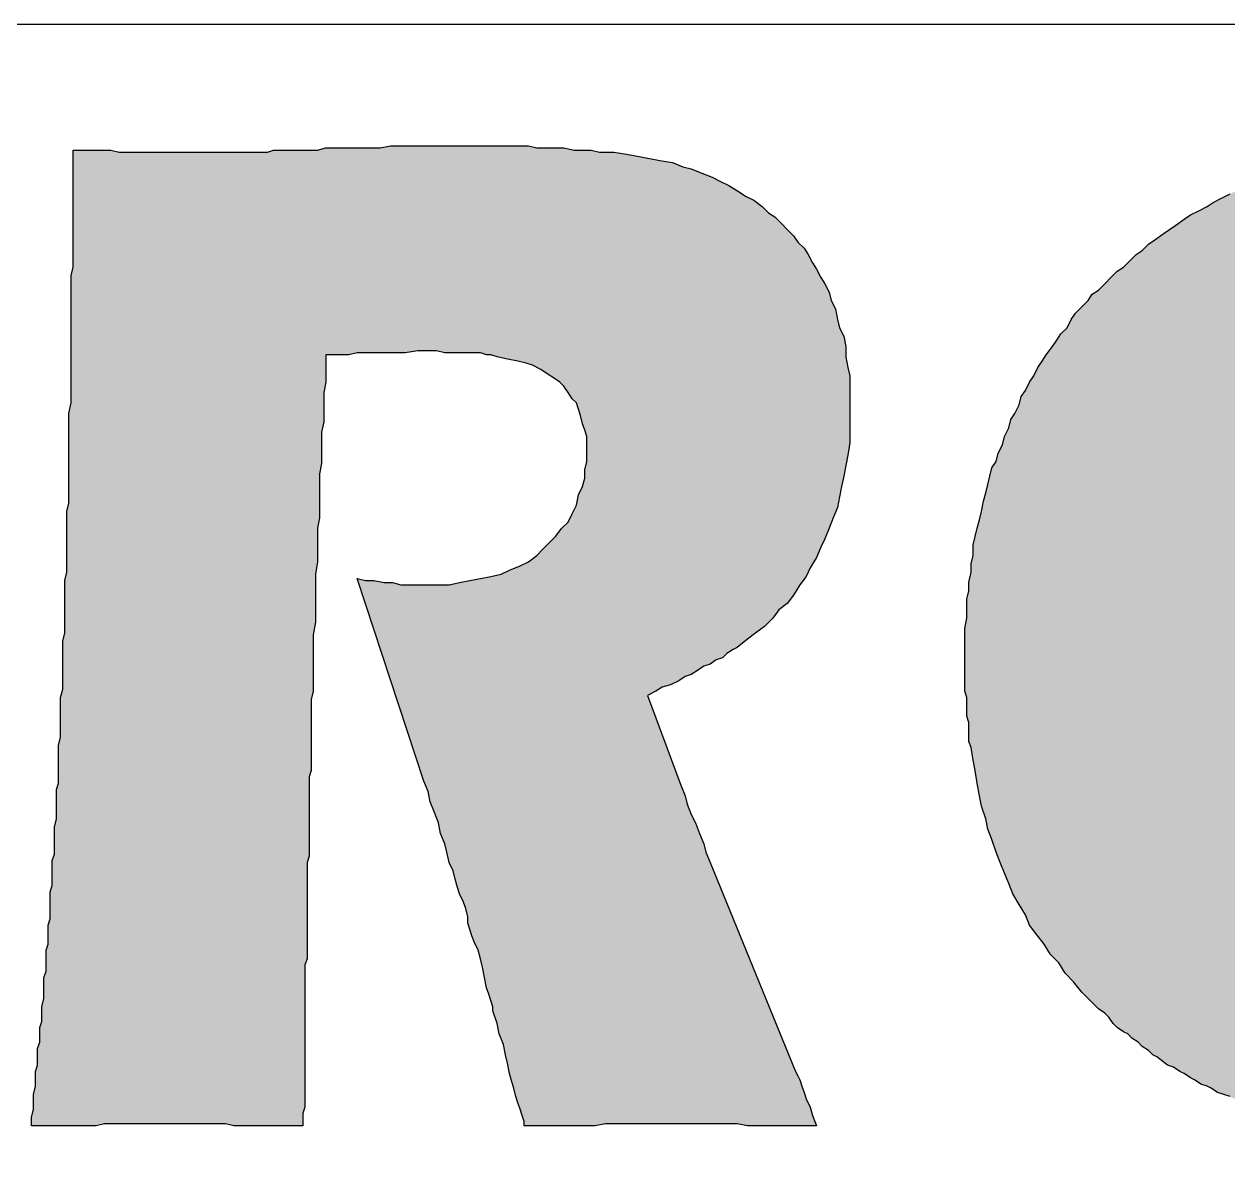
# Model space of a CAD drawing. Extents: x 0 to 1.88, y -0.88 to 0.
# Drawn here: x 0.8663 to 1.1667, y -0.2842 to 0 of the extents above; entities that cross this region are included whole.
import ezdxf

# ---------------------------------------------------------------- set-up
doc = ezdxf.new("R2010")
doc.units = 0
doc.header["$LTSCALE"] = 10
doc.header["$MEASUREMENT"] = 0
doc.layers.add('BDR-18', color=1, linetype='Continuous')

msp = doc.modelspace()

# ---------------------------------------------------------------- hatches: boundary and pattern name
at = {"layer": 'BDR-18', "linetype": 'ByBlock'}
h = msp.add_hatch(color=256, dxfattribs=at)
h.dxf.hatch_style = 1
h.paths.add_polyline_path([(1.23387, -0.0804), (1.23179, -0.0804), (1.22918, -0.0804), (1.2271, -0.08092), (1.22501, -0.08092), (1.22293, -0.08145), (1.22085, -0.08197), (1.21876, -0.08249), (1.21668, -0.08301), (1.21459, -0.08353), (1.21251, -0.08457), (1.21042, -0.08509), (1.20834, -0.08613), (1.20626, -0.08718), (1.20469, -0.08822), (1.20261, -0.08926), (1.20052, -0.0903), (1.19896, -0.09187), (1.1974, -0.09291), (1.19531, -0.09447), (1.19375, -0.09603), (1.19219, -0.0976), (1.19063, -0.09916), (1.18906, -0.10072), (1.1875, -0.10229), (1.18646, -0.10437), (1.18489, -0.10593), (1.18385, -0.10802), (1.18229, -0.1101), (1.18125, -0.11219), (1.1802, -0.11427), (1.17916, -0.11636), (1.17812, -0.11844), (1.17708, -0.12052), (1.17604, -0.12313), (1.17551, -0.12521), (1.17447, -0.12782), (1.17395, -0.1299), (1.17291, -0.13251), (1.17239, -0.13459), (1.17187, -0.1372), (1.17135, -0.13928), (1.17135, -0.14189), (1.17083, -0.14449), (1.1703, -0.14658), (1.1703, -0.14918), (1.1703, -0.15179), (1.16978, -0.15439), (1.16978, -0.157), (1.16978, -0.15908), (1.1703, -0.16169), (1.1703, -0.16377), (1.1703, -0.16638), (1.17083, -0.16846), (1.17083, -0.17054), (1.17135, -0.17263), (1.17187, -0.17523), (1.17239, -0.17732), (1.17291, -0.1794), (1.17343, -0.18149), (1.17395, -0.18357), (1.17499, -0.18565), (1.17551, -0.18774), (1.17656, -0.1893), (1.17708, -0.19139), (1.17812, -0.19347), (1.17916, -0.19555), (1.1802, -0.19712), (1.18125, -0.19868), (1.18229, -0.20076), (1.18385, -0.20233), (1.18489, -0.20389), (1.18646, -0.20545), (1.18802, -0.20702), (1.18906, -0.20858), (1.19063, -0.20962), (1.19219, -0.21119), (1.19427, -0.21223), (1.19584, -0.21379), (1.1974, -0.21483), (1.19948, -0.21587), (1.20105, -0.21692), (1.20313, -0.21796), (1.20469, -0.219), (1.20678, -0.22004), (1.20886, -0.22056), (1.21042, -0.22161), (1.21251, -0.22213), (1.21459, -0.22265), (1.21668, -0.22317), (1.21876, -0.22369), (1.22032, -0.22421), (1.22241, -0.22421), (1.22449, -0.22473), (1.22658, -0.22473), (1.22866, -0.22473), (1.23075, -0.22473), (1.23283, -0.22473), (1.23491, -0.22473), (1.237, -0.22421), (1.2396, -0.22421), (1.24169, -0.22369), (1.24377, -0.22317), (1.24586, -0.22317), (1.24742, -0.22213), (1.2495, -0.22161), (1.25159, -0.22108), (1.25367, -0.22004), (1.25576, -0.219), (1.25732, -0.21848), (1.2594, -0.21744), (1.26149, -0.21587), (1.26305, -0.21483), (1.26513, -0.21379), (1.2667, -0.21223), (1.26826, -0.21066), (1.26982, -0.20962), (1.27191, -0.20806), (1.27295, -0.2065), (1.27451, -0.20493), (1.27608, -0.20285), (1.27764, -0.20129), (1.27868, -0.1992), (1.28024, -0.19764), (1.28129, -0.19555), (1.28233, -0.19347), (1.28337, -0.19139), (1.28441, -0.1893), (1.28545, -0.18722), (1.2865, -0.18513), (1.28754, -0.18253), (1.28806, -0.18044), (1.2891, -0.17784), (1.28962, -0.17575), (1.29014, -0.17367), (1.29067, -0.17106), (1.29119, -0.16898), (1.29171, -0.16638), (1.29223, -0.16429), (1.29275, -0.16169), (1.29275, -0.15908), (1.29327, -0.157), (1.29327, -0.15439), (1.29327, -0.15231), (1.29327, -0.1497), (1.29327, -0.1471), (1.29327, -0.14501), (1.29327, -0.14241), (1.29275, -0.14032), (1.29275, -0.13772), (1.29223, -0.13563), (1.29171, -0.13355), (1.29171, -0.13147), (1.29119, -0.12886), (1.29067, -0.12678), (1.29014, -0.12469), (1.2891, -0.12261), (1.28858, -0.12052), (1.28806, -0.11844), (1.28702, -0.11636), (1.28598, -0.11427), (1.28545, -0.11219), (1.28441, -0.11062), (1.28337, -0.10854), (1.28233, -0.10698), (1.28077, -0.10489), (1.27972, -0.10333), (1.27868, -0.10177), (1.27712, -0.1002), (1.27608, -0.09864), (1.27451, -0.09708), (1.27295, -0.09551), (1.27139, -0.09447), (1.26982, -0.09291), (1.26826, -0.09187), (1.2667, -0.0903), (1.26513, -0.08926), (1.26357, -0.08822), (1.26149, -0.08718), (1.25992, -0.08613), (1.25784, -0.08561), (1.25628, -0.08457), (1.25419, -0.08405), (1.25211, -0.08301), (1.25055, -0.08249), (1.24846, -0.08197), (1.24638, -0.08145), (1.24429, -0.08145), (1.24221, -0.08092), (1.24012, -0.08092), (1.23804, -0.0804), (1.23596, -0.0804)], flags=16)
h.paths.add_polyline_path([(1.237, -0.02674), (1.23856, -0.02674), (1.24012, -0.02674), (1.24169, -0.02674), (1.24325, -0.02674), (1.24481, -0.02674), (1.24638, -0.02726), (1.24794, -0.02726), (1.2495, -0.02726), (1.25107, -0.02726), (1.25263, -0.02778), (1.25419, -0.02778), (1.25576, -0.02778), (1.25888, -0.0283), (1.26201, -0.02882), (1.26461, -0.02934), (1.26774, -0.02986), (1.27087, -0.03038), (1.27399, -0.0309), (1.27712, -0.03195), (1.27972, -0.03247), (1.28285, -0.03351), (1.28598, -0.03455), (1.28858, -0.03559), (1.29171, -0.03664), (1.29431, -0.03768), (1.29744, -0.03872), (1.30004, -0.04028), (1.30265, -0.04132), (1.30525, -0.04289), (1.30786, -0.04445), (1.31047, -0.04601), (1.31307, -0.04758), (1.31568, -0.04914), (1.31776, -0.05122), (1.32036, -0.05279), (1.32245, -0.05487), (1.32505, -0.05696), (1.32714, -0.05904), (1.32922, -0.06112), (1.33131, -0.06321), (1.33339, -0.06529), (1.33548, -0.0679), (1.33704, -0.06998), (1.33912, -0.07207), (1.34069, -0.07467), (1.34277, -0.07728), (1.34433, -0.07936), (1.3459, -0.08197), (1.34694, -0.08457), (1.3485, -0.08718), (1.35006, -0.08978), (1.35111, -0.09239), (1.35215, -0.09499), (1.35371, -0.0976), (1.35475, -0.10072), (1.3558, -0.10333), (1.35632, -0.10593), (1.35736, -0.10906), (1.3584, -0.11219), (1.3584, -0.11375), (1.35892, -0.11531), (1.35944, -0.11688), (1.35944, -0.11792), (1.35996, -0.11948), (1.35996, -0.12104), (1.36049, -0.12313), (1.36049, -0.12469), (1.36101, -0.12626), (1.36101, -0.12782), (1.36101, -0.12938), (1.36153, -0.13094), (1.36153, -0.13251), (1.36153, -0.13407), (1.36205, -0.13615), (1.36205, -0.13772), (1.36205, -0.13928), (1.36205, -0.14137), (1.36205, -0.14293), (1.36205, -0.14449), (1.36205, -0.14658), (1.36205, -0.14814), (1.36205, -0.15022), (1.36205, -0.15179), (1.36205, -0.15387), (1.36205, -0.15543), (1.36205, -0.15752), (1.36205, -0.15908), (1.36205, -0.16116), (1.36153, -0.16273), (1.36153, -0.16481), (1.36153, -0.16638), (1.36101, -0.16794), (1.36101, -0.17002), (1.36049, -0.17159), (1.36049, -0.17367), (1.35996, -0.17523), (1.35996, -0.1768), (1.35944, -0.17836), (1.35944, -0.18044), (1.35892, -0.18201), (1.3584, -0.18357), (1.35788, -0.18513), (1.35788, -0.18722), (1.35736, -0.18878), (1.35684, -0.19034), (1.35632, -0.19191), (1.3558, -0.19347), (1.35527, -0.19503), (1.35475, -0.1966), (1.35423, -0.19816), (1.35371, -0.20024), (1.35319, -0.20181), (1.35267, -0.20337), (1.35215, -0.20493), (1.35163, -0.2065), (1.35059, -0.20754), (1.35006, -0.2091), (1.34954, -0.21066), (1.3485, -0.21223), (1.34798, -0.21379), (1.34746, -0.21535), (1.34642, -0.2164), (1.3459, -0.21796), (1.34485, -0.21952), (1.34433, -0.22108), (1.34329, -0.22213), (1.34277, -0.22369), (1.34173, -0.22473), (1.34069, -0.2263), (1.34016, -0.22786), (1.33912, -0.2289), (1.33808, -0.23046), (1.33704, -0.23151), (1.33652, -0.23255), (1.33548, -0.23411), (1.33443, -0.23515), (1.33339, -0.2362), (1.33235, -0.23776), (1.33131, -0.2388), (1.33026, -0.23984), (1.32922, -0.24141), (1.32818, -0.24245), (1.32714, -0.24349), (1.3261, -0.24453), (1.32505, -0.24557), (1.32349, -0.24662), (1.32245, -0.24766), (1.32141, -0.2487), (1.32036, -0.24974), (1.3188, -0.25078), (1.31776, -0.25183), (1.31672, -0.25287), (1.31515, -0.25391), (1.31411, -0.25495), (1.31307, -0.25547), (1.31151, -0.25652), (1.31047, -0.25756), (1.3089, -0.25808), (1.30786, -0.25912), (1.3063, -0.26016), (1.30473, -0.26068), (1.30369, -0.26173), (1.30213, -0.26225), (1.30057, -0.26329), (1.29952, -0.26381), (1.29796, -0.26433), (1.2964, -0.26537), (1.29535, -0.26589), (1.29379, -0.26642), (1.29223, -0.26746), (1.29067, -0.26798), (1.2891, -0.2685), (1.28754, -0.26902), (1.28598, -0.26954), (1.28441, -0.27006), (1.28285, -0.27058), (1.28129, -0.27111), (1.27972, -0.27163), (1.27816, -0.27215), (1.2766, -0.27267), (1.27503, -0.27319), (1.27347, -0.27371), (1.27191, -0.27423), (1.27034, -0.27423), (1.26878, -0.27475), (1.26722, -0.27527), (1.26566, -0.27527), (1.26409, -0.27579), (1.26253, -0.27632), (1.26097, -0.27632), (1.25888, -0.27684), (1.25732, -0.27684), (1.25576, -0.27736), (1.25419, -0.27736), (1.25263, -0.27788), (1.25107, -0.27788), (1.2495, -0.2784), (1.24742, -0.2784), (1.24586, -0.2784), (1.24429, -0.27892), (1.24273, -0.27892), (1.24117, -0.27892), (1.23908, -0.27892), (1.23752, -0.27892), (1.23596, -0.27944), (1.23439, -0.27944), (1.23231, -0.27944), (1.23075, -0.27944), (1.22918, -0.27944), (1.22762, -0.27944), (1.22554, -0.27944), (1.22397, -0.27944), (1.22241, -0.27944), (1.22085, -0.27892), (1.21928, -0.27892), (1.2172, -0.27892), (1.21564, -0.27892), (1.21407, -0.27892), (1.21251, -0.2784), (1.21095, -0.2784), (1.20938, -0.2784), (1.20782, -0.27788), (1.20574, -0.27788), (1.20417, -0.27736), (1.20261, -0.27736), (1.20105, -0.27736), (1.19948, -0.27684), (1.19792, -0.27632), (1.19636, -0.27632), (1.19479, -0.27579), (1.19323, -0.27579), (1.19167, -0.27527), (1.1901, -0.27475), (1.18854, -0.27475), (1.18698, -0.27423), (1.18541, -0.27371), (1.18385, -0.27319), (1.18229, -0.27267), (1.18073, -0.27215), (1.17916, -0.27215), (1.1776, -0.27163), (1.17604, -0.27111), (1.17447, -0.27058), (1.17291, -0.27006), (1.17135, -0.26902), (1.16978, -0.2685), (1.16822, -0.26798), (1.16718, -0.26746), (1.16562, -0.26694), (1.16405, -0.26642), (1.16249, -0.26537), (1.16145, -0.26485), (1.15988, -0.26433), (1.15832, -0.26329), (1.15728, -0.26277), (1.15572, -0.26173), (1.15467, -0.26121), (1.15311, -0.26016), (1.15155, -0.25964), (1.14894, -0.25756), (1.1479, -0.25704), (1.14686, -0.25599), (1.14529, -0.25495), (1.14425, -0.25391), (1.14269, -0.25287), (1.14165, -0.25183), (1.1406, -0.25131), (1.13904, -0.25026), (1.138, -0.24922), (1.13696, -0.24766), (1.13592, -0.24662), (1.13435, -0.24557), (1.13331, -0.24453), (1.13227, -0.24349), (1.13123, -0.24245), (1.13018, -0.24141), (1.1281, -0.2388), (1.12602, -0.23672), (1.12445, -0.23411), (1.12237, -0.23203), (1.12081, -0.22942), (1.11872, -0.22682), (1.11716, -0.22473), (1.11612, -0.22213), (1.11455, -0.21952), (1.11299, -0.21692), (1.11195, -0.21431), (1.11091, -0.21171), (1.10986, -0.2091), (1.10882, -0.2065), (1.10778, -0.20337), (1.10674, -0.20076), (1.10622, -0.19816), (1.10517, -0.19503), (1.10465, -0.19243), (1.10413, -0.1893), (1.10361, -0.18617), (1.10309, -0.18357), (1.10257, -0.18044), (1.10205, -0.17888), (1.10205, -0.17732), (1.10205, -0.17575), (1.10205, -0.17419), (1.10153, -0.17263), (1.10153, -0.17106), (1.10153, -0.1695), (1.10153, -0.16794), (1.10101, -0.16638), (1.10101, -0.16429), (1.10101, -0.16273), (1.10101, -0.16116), (1.10101, -0.1596), (1.10101, -0.15804), (1.10101, -0.15543), (1.10101, -0.15335), (1.10101, -0.15074), (1.10153, -0.14814), (1.10153, -0.14605), (1.10153, -0.14345), (1.10205, -0.14137), (1.10205, -0.13928), (1.10257, -0.13668), (1.10257, -0.13459), (1.10309, -0.13251), (1.10309, -0.1299), (1.10361, -0.12782), (1.10413, -0.12573), (1.10465, -0.12365), (1.10517, -0.12157), (1.1057, -0.11896), (1.10622, -0.11688), (1.10674, -0.11479), (1.10726, -0.11271), (1.10778, -0.11062), (1.10882, -0.10906), (1.10934, -0.10698), (1.11038, -0.10489), (1.11091, -0.10281), (1.11195, -0.10072), (1.11247, -0.09864), (1.11351, -0.09708), (1.11455, -0.09499), (1.11507, -0.09291), (1.11612, -0.09135), (1.11716, -0.08926), (1.1182, -0.0877), (1.11924, -0.08561), (1.12028, -0.08405), (1.12133, -0.08249), (1.12289, -0.0804), (1.12393, -0.07884), (1.12497, -0.07728), (1.12654, -0.07571), (1.12758, -0.07363), (1.12862, -0.07207), (1.13018, -0.0705), (1.13175, -0.06894), (1.13279, -0.06738), (1.13435, -0.06634), (1.13592, -0.06477), (1.13748, -0.06321), (1.13904, -0.06165), (1.1406, -0.0606), (1.14217, -0.05904), (1.14373, -0.05748), (1.14529, -0.05644), (1.14686, -0.05487), (1.14842, -0.05383), (1.1505, -0.05227), (1.15207, -0.05122), (1.15363, -0.05018), (1.15572, -0.04862), (1.15728, -0.04758), (1.15936, -0.04654), (1.16145, -0.04549), (1.16301, -0.04445), (1.16509, -0.04341), (1.16718, -0.04237), (1.16926, -0.04132), (1.17135, -0.04028), (1.17343, -0.03924), (1.17551, -0.03872), (1.1776, -0.03768), (1.17968, -0.03716), (1.18177, -0.03611), (1.18385, -0.03559), (1.18594, -0.03455), (1.18802, -0.03403), (1.1901, -0.03351), (1.19219, -0.03247), (1.19427, -0.03195), (1.19688, -0.03143), (1.19896, -0.0309), (1.20105, -0.03038), (1.20365, -0.02986), (1.20574, -0.02934), (1.20782, -0.02934), (1.21042, -0.02882), (1.21251, -0.0283), (1.21511, -0.0283), (1.2172, -0.02778), (1.2198, -0.02778), (1.22189, -0.02726), (1.22449, -0.02726), (1.2271, -0.02726), (1.22918, -0.02674), (1.23179, -0.02674), (1.23439, -0.02674)])
h = msp.add_hatch(color=256, dxfattribs=at)
h.dxf.hatch_style = 1
h.paths.add_polyline_path([(0.8681, -0.27475), (0.8681, -0.27267), (0.86862, -0.27058), (0.86862, -0.26902), (0.86862, -0.26694), (0.86914, -0.26485), (0.86914, -0.26329), (0.86914, -0.26121), (0.86966, -0.25964), (0.86966, -0.25756), (0.86966, -0.25547), (0.87018, -0.25391), (0.87018, -0.25183), (0.87018, -0.25026), (0.8707, -0.2487), (0.8707, -0.24662), (0.8707, -0.24505), (0.87123, -0.24297), (0.87123, -0.24141), (0.87123, -0.23984), (0.87123, -0.23776), (0.87175, -0.2362), (0.87175, -0.23463), (0.87175, -0.23307), (0.87175, -0.23098), (0.87227, -0.22942), (0.87227, -0.22786), (0.87227, -0.2263), (0.87227, -0.22473), (0.87279, -0.22317), (0.87279, -0.22161), (0.87279, -0.22004), (0.87279, -0.21848), (0.87279, -0.2164), (0.87331, -0.21483), (0.87331, -0.21327), (0.87331, -0.21171), (0.87331, -0.21014), (0.87331, -0.20858), (0.87383, -0.20702), (0.87383, -0.20493), (0.87383, -0.20337), (0.87383, -0.20181), (0.87383, -0.20024), (0.87435, -0.19816), (0.87435, -0.1966), (0.87435, -0.19451), (0.87435, -0.19295), (0.87435, -0.19086), (0.87487, -0.1893), (0.87487, -0.18722), (0.87487, -0.18565), (0.87487, -0.18357), (0.87487, -0.18201), (0.87487, -0.17992), (0.87539, -0.17784), (0.87539, -0.17575), (0.87539, -0.17419), (0.87539, -0.17211), (0.87539, -0.17002), (0.87539, -0.16794), (0.87592, -0.16585), (0.87592, -0.16377), (0.87592, -0.16221), (0.87592, -0.16012), (0.87592, -0.15804), (0.87592, -0.15595), (0.87592, -0.15387), (0.87644, -0.15179), (0.87644, -0.1497), (0.87644, -0.14762), (0.87644, -0.14501), (0.87644, -0.14293), (0.87644, -0.14084), (0.87644, -0.13876), (0.87696, -0.13668), (0.87696, -0.13459), (0.87696, -0.13251), (0.87696, -0.13042), (0.87696, -0.12782), (0.87696, -0.12573), (0.87696, -0.12365), (0.87696, -0.12157), (0.87748, -0.11948), (0.87748, -0.11688), (0.87748, -0.11479), (0.87748, -0.11271), (0.87748, -0.11062), (0.87748, -0.10802), (0.87748, -0.10593), (0.87748, -0.10385), (0.87748, -0.10124), (0.87748, -0.09916), (0.87748, -0.09708), (0.878, -0.09447), (0.878, -0.09239), (0.878, -0.08978), (0.878, -0.0877), (0.878, -0.08561), (0.878, -0.08301), (0.878, -0.08092), (0.878, -0.07884), (0.878, -0.07676), (0.878, -0.07467), (0.878, -0.07259), (0.878, -0.0705), (0.878, -0.06842), (0.878, -0.06634), (0.878, -0.06425), (0.878, -0.06269), (0.87852, -0.0606), (0.87852, -0.05852), (0.87852, -0.05696), (0.87852, -0.05487), (0.87852, -0.05331), (0.87852, -0.05175), (0.87852, -0.04966), (0.87852, -0.0481), (0.87852, -0.04654), (0.87852, -0.04497), (0.87852, -0.04341), (0.87852, -0.04185), (0.87852, -0.04028), (0.87852, -0.03872), (0.87852, -0.03716), (0.87852, -0.03403), (0.87852, -0.03143), (0.88113, -0.03143), (0.88321, -0.03143), (0.88581, -0.03143), (0.8879, -0.03143), (0.88998, -0.03195), (0.89259, -0.03195), (0.89467, -0.03195), (0.89676, -0.03195), (0.89832, -0.03195), (0.9004, -0.03195), (0.90249, -0.03195), (0.90405, -0.03195), (0.90561, -0.03195), (0.9077, -0.03195), (0.90926, -0.03195), (0.91082, -0.03195), (0.91239, -0.03195), (0.91395, -0.03195), (0.91551, -0.03195), (0.9176, -0.03195), (0.91916, -0.03195), (0.92125, -0.03195), (0.92281, -0.03195), (0.92489, -0.03195), (0.92698, -0.03195), (0.92854, -0.03143), (0.93062, -0.03143), (0.93271, -0.03143), (0.93531, -0.03143), (0.9374, -0.03143), (0.93948, -0.03143), (0.94157, -0.0309), (0.94417, -0.0309), (0.94626, -0.0309), (0.94834, -0.0309), (0.95095, -0.0309), (0.95303, -0.0309), (0.95511, -0.0309), (0.95772, -0.03038), (0.9598, -0.03038), (0.96189, -0.03038), (0.96449, -0.03038), (0.96658, -0.03038), (0.96866, -0.03038), (0.97074, -0.03038), (0.97283, -0.03038), (0.97543, -0.03038), (0.97752, -0.03038), (0.98012, -0.03038), (0.98221, -0.03038), (0.98481, -0.03038), (0.98742, -0.03038), (0.9895, -0.03038), (0.99211, -0.03038), (0.99419, -0.0309), (0.9968, -0.0309), (0.99888, -0.0309), (1.00097, -0.0309), (1.00357, -0.03143), (1.00565, -0.03143), (1.00774, -0.03143), (1.00982, -0.03195), (1.01191, -0.03195), (1.01347, -0.03195), (1.0166, -0.03247), (1.01972, -0.03299), (1.02233, -0.03351), (1.02493, -0.03403), (1.02806, -0.03455), (1.03066, -0.03559), (1.03275, -0.03611), (1.03535, -0.03716), (1.03796, -0.0382), (1.04004, -0.03924), (1.04213, -0.04028), (1.04473, -0.04185), (1.0463, -0.04289), (1.04838, -0.04393), (1.05046, -0.04549), (1.05203, -0.04706), (1.05359, -0.0481), (1.05515, -0.04966), (1.05672, -0.05122), (1.05828, -0.05279), (1.05932, -0.05435), (1.06089, -0.05591), (1.06193, -0.05748), (1.06297, -0.05956), (1.06401, -0.06112), (1.06505, -0.06321), (1.0661, -0.06477), (1.06714, -0.06686), (1.06766, -0.06894), (1.0687, -0.07102), (1.06922, -0.07363), (1.06974, -0.07571), (1.07079, -0.0778), (1.07131, -0.0804), (1.07131, -0.08301), (1.07183, -0.08561), (1.07235, -0.0877), (1.07235, -0.0903), (1.07235, -0.09291), (1.07235, -0.09551), (1.07235, -0.09864), (1.07235, -0.10177), (1.07235, -0.10437), (1.07183, -0.1075), (1.07131, -0.1101), (1.07079, -0.11271), (1.07026, -0.11531), (1.06974, -0.11792), (1.06922, -0.12052), (1.06818, -0.12313), (1.06714, -0.12573), (1.0661, -0.12834), (1.06505, -0.13042), (1.06401, -0.13303), (1.06245, -0.13563), (1.06141, -0.13772), (1.05984, -0.1398), (1.05828, -0.14241), (1.05672, -0.14449), (1.05463, -0.14605), (1.05307, -0.14814), (1.05099, -0.15022), (1.0489, -0.15179), (1.04682, -0.15335), (1.04421, -0.15543), (1.04317, -0.15595), (1.04161, -0.157), (1.04056, -0.15804), (1.039, -0.15856), (1.03744, -0.1596), (1.03588, -0.16012), (1.03431, -0.16116), (1.03275, -0.16221), (1.03119, -0.16273), (1.02962, -0.16377), (1.02754, -0.16481), (1.02545, -0.16533), (1.02389, -0.16638), (1.02181, -0.16742), (1.03014, -0.18982), (1.03119, -0.19243), (1.03171, -0.19451), (1.03275, -0.19712), (1.03379, -0.1992), (1.03483, -0.20181), (1.03588, -0.20441), (1.0364, -0.2065), (1.03744, -0.2091), (1.0588, -0.26121), (1.05932, -0.26225), (1.05984, -0.26329), (1.06036, -0.26485), (1.06089, -0.26642), (1.06141, -0.26798), (1.06245, -0.27006), (1.06297, -0.27215), (1.06401, -0.27475), (1.06245, -0.27475), (1.06089, -0.27475), (1.05932, -0.27475), (1.05776, -0.27475), (1.05463, -0.27475), (1.05203, -0.27475), (1.04942, -0.27475), (1.04682, -0.27475), (1.04421, -0.27423), (1.04213, -0.27423), (1.04004, -0.27423), (1.03796, -0.27423), (1.03588, -0.27423), (1.03431, -0.27423), (1.03275, -0.27423), (1.03119, -0.27423), (1.02858, -0.27423), (1.02702, -0.27423), (1.02545, -0.27423), (1.02389, -0.27423), (1.02233, -0.27423), (1.02024, -0.27423), (1.01816, -0.27423), (1.01608, -0.27423), (1.01347, -0.27423), (1.01139, -0.27423), (1.00878, -0.27475), (1.00618, -0.27475), (1.00305, -0.27475), (1.00044, -0.27475), (0.99732, -0.27475), (0.99575, -0.27475), (0.99419, -0.27475), (0.99263, -0.27475), (0.99107, -0.27475), (0.99107, -0.27371), (0.99054, -0.27215), (0.99002, -0.27058), (0.9895, -0.26902), (0.98898, -0.26746), (0.98846, -0.26537), (0.98794, -0.26381), (0.98742, -0.26173), (0.9869, -0.25912), (0.98638, -0.25704), (0.98586, -0.25443), (0.98481, -0.25183), (0.98429, -0.24922), (0.98325, -0.24609), (0.98325, -0.24505), (0.98273, -0.24349), (0.98221, -0.24193), (0.98169, -0.24036), (0.98117, -0.23776), (0.98064, -0.23515), (0.98012, -0.23307), (0.9796, -0.23098), (0.97856, -0.2289), (0.97804, -0.22734), (0.97752, -0.22577), (0.977, -0.22421), (0.977, -0.22265), (0.97648, -0.22056), (0.97596, -0.219), (0.97491, -0.21692), (0.97439, -0.21535), (0.97387, -0.21327), (0.97335, -0.21119), (0.97231, -0.2091), (0.97179, -0.2065), (0.97127, -0.20441), (0.97022, -0.20181), (0.9697, -0.1992), (0.96866, -0.1966), (0.96762, -0.19399), (0.9671, -0.19139), (0.96606, -0.18878), (0.94938, -0.13824), (0.95147, -0.13876), (0.95355, -0.13876), (0.95616, -0.13928), (0.95824, -0.13928), (0.96032, -0.1398), (0.96241, -0.1398), (0.96449, -0.1398), (0.96658, -0.1398), (0.96918, -0.1398), (0.97231, -0.1398), (0.97491, -0.13928), (0.97752, -0.13876), (0.98012, -0.13824), (0.98273, -0.13772), (0.98533, -0.1372), (0.98742, -0.13615), (0.99002, -0.13511), (0.99211, -0.13407), (0.99419, -0.13251), (0.99575, -0.13094), (0.99732, -0.12938), (0.99888, -0.12782), (1.00044, -0.12573), (1.00201, -0.12417), (1.00305, -0.12209), (1.00409, -0.12), (1.00461, -0.1174), (1.00565, -0.11531), (1.00618, -0.11323), (1.00618, -0.11114), (1.0067, -0.10906), (1.0067, -0.10646), (1.0067, -0.10489), (1.0067, -0.10281), (1.00618, -0.10124), (1.00565, -0.09968), (1.00513, -0.0976), (1.00461, -0.09603), (1.00409, -0.09447), (1.00305, -0.09343), (1.00201, -0.09187), (1.00097, -0.0903), (0.99992, -0.08926), (0.99836, -0.08822), (0.9968, -0.08718), (0.99523, -0.08613), (0.99315, -0.08509), (0.99159, -0.08457), (0.9895, -0.08405), (0.9869, -0.08353), (0.98429, -0.08301), (0.98273, -0.08249), (0.98169, -0.08249), (0.98012, -0.08197), (0.97856, -0.08197), (0.97648, -0.08197), (0.97491, -0.08197), (0.97283, -0.08197), (0.97127, -0.08197), (0.96918, -0.08145), (0.9671, -0.08145), (0.96449, -0.08145), (0.96137, -0.08197), (0.95876, -0.08197), (0.95563, -0.08197), (0.95407, -0.08197), (0.95251, -0.08197), (0.95095, -0.08197), (0.94938, -0.08197), (0.9473, -0.08249), (0.94573, -0.08249), (0.94365, -0.08249), (0.94157, -0.08249), (0.94157, -0.08457), (0.94157, -0.08718), (0.94157, -0.08926), (0.94105, -0.09187), (0.94105, -0.09447), (0.94105, -0.09656), (0.94105, -0.09916), (0.94052, -0.10177), (0.94052, -0.10437), (0.94052, -0.10698), (0.94052, -0.10958), (0.94, -0.11219), (0.94, -0.11479), (0.94, -0.1174), (0.94, -0.12), (0.94, -0.12313), (0.93948, -0.12573), (0.93948, -0.12834), (0.93948, -0.13147), (0.93948, -0.13407), (0.93896, -0.1372), (0.93896, -0.14032), (0.93896, -0.14345), (0.93896, -0.14605), (0.93896, -0.14918), (0.93844, -0.15231), (0.93844, -0.15387), (0.93844, -0.15543), (0.93844, -0.157), (0.93844, -0.15856), (0.93844, -0.16012), (0.93844, -0.16169), (0.93844, -0.16325), (0.93844, -0.16481), (0.93844, -0.16638), (0.93792, -0.16846), (0.93792, -0.17002), (0.93792, -0.17159), (0.93792, -0.17315), (0.93792, -0.17471), (0.93792, -0.17628), (0.93792, -0.17784), (0.93792, -0.17992), (0.93792, -0.18149), (0.93792, -0.18305), (0.93792, -0.18461), (0.93792, -0.18617), (0.9374, -0.18774), (0.9374, -0.1893), (0.9374, -0.19139), (0.9374, -0.19295), (0.9374, -0.19451), (0.9374, -0.19607), (0.9374, -0.19764), (0.9374, -0.1992), (0.9374, -0.20076), (0.9374, -0.20233), (0.9374, -0.20441), (0.9374, -0.20597), (0.9374, -0.20754), (0.93688, -0.2091), (0.93688, -0.21066), (0.93688, -0.21223), (0.93688, -0.21379), (0.93688, -0.21535), (0.93688, -0.21692), (0.93688, -0.219), (0.93688, -0.22056), (0.93688, -0.22213), (0.93688, -0.22369), (0.93688, -0.22525), (0.93688, -0.22682), (0.93688, -0.22838), (0.93688, -0.22994), (0.93688, -0.23151), (0.93688, -0.23307), (0.93636, -0.23463), (0.93636, -0.23672), (0.93636, -0.23828), (0.93636, -0.23984), (0.93636, -0.24141), (0.93636, -0.24297), (0.93636, -0.24453), (0.93636, -0.24609), (0.93636, -0.24766), (0.93636, -0.24922), (0.93636, -0.25078), (0.93636, -0.25235), (0.93636, -0.25391), (0.93636, -0.25547), (0.93636, -0.25704), (0.93636, -0.2586), (0.93636, -0.26068), (0.93636, -0.26225), (0.93636, -0.26381), (0.93636, -0.26537), (0.93636, -0.26694), (0.93636, -0.2685), (0.93636, -0.27006), (0.93584, -0.27163), (0.93584, -0.27319), (0.93584, -0.27475), (0.93427, -0.27475), (0.93271, -0.27475), (0.93115, -0.27475), (0.92958, -0.27475), (0.92698, -0.27475), (0.92385, -0.27475), (0.92125, -0.27475), (0.91864, -0.27475), (0.91656, -0.27423), (0.91395, -0.27423), (0.91187, -0.27423), (0.9103, -0.27423), (0.90822, -0.27423), (0.90666, -0.27423), (0.90509, -0.27423), (0.90353, -0.27423), (0.90145, -0.27423), (0.89884, -0.27423), (0.89728, -0.27423), (0.89571, -0.27423), (0.89415, -0.27423), (0.89259, -0.27423), (0.8905, -0.27423), (0.88842, -0.27423), (0.88634, -0.27423), (0.88425, -0.27475), (0.88165, -0.27475), (0.87904, -0.27475), (0.87644, -0.27475), (0.87383, -0.27475), (0.87123, -0.27475)])

# ---------------------------------------------------------------- linework, layer by layer
msp.add_lwpolyline([(0.8681, -0.27475), (0.8681, -0.27267), (0.86862, -0.27058), (0.86862, -0.26902), (0.86862, -0.26694), (0.86914, -0.26485), (0.86914, -0.26329), (0.86914, -0.26121), (0.86966, -0.25964), (0.86966, -0.25756), (0.86966, -0.25547), (0.87018, -0.25391), (0.87018, -0.25183), (0.87018, -0.25026), (0.8707, -0.2487), (0.8707, -0.24662), (0.8707, -0.24505), (0.87123, -0.24297), (0.87123, -0.24141), (0.87123, -0.23984), (0.87123, -0.23776), (0.87175, -0.2362), (0.87175, -0.23463), (0.87175, -0.23307), (0.87175, -0.23098), (0.87227, -0.22942), (0.87227, -0.22786), (0.87227, -0.2263), (0.87227, -0.22473), (0.87279, -0.22317), (0.87279, -0.22161), (0.87279, -0.22004), (0.87279, -0.21848), (0.87279, -0.2164), (0.87331, -0.21483), (0.87331, -0.21327), (0.87331, -0.21171), (0.87331, -0.21014), (0.87331, -0.20858), (0.87383, -0.20702), (0.87383, -0.20493), (0.87383, -0.20337), (0.87383, -0.20181), (0.87383, -0.20024), (0.87435, -0.19816), (0.87435, -0.1966), (0.87435, -0.19451), (0.87435, -0.19295), (0.87435, -0.19086), (0.87487, -0.1893), (0.87487, -0.18722), (0.87487, -0.18565), (0.87487, -0.18357), (0.87487, -0.18201), (0.87487, -0.17992), (0.87539, -0.17784), (0.87539, -0.17575), (0.87539, -0.17419), (0.87539, -0.17211), (0.87539, -0.17002), (0.87539, -0.16794), (0.87592, -0.16585), (0.87592, -0.16377), (0.87592, -0.16221), (0.87592, -0.16012), (0.87592, -0.15804), (0.87592, -0.15595), (0.87592, -0.15387), (0.87644, -0.15179), (0.87644, -0.1497), (0.87644, -0.14762), (0.87644, -0.14501), (0.87644, -0.14293), (0.87644, -0.14084), (0.87644, -0.13876), (0.87696, -0.13668), (0.87696, -0.13459), (0.87696, -0.13251), (0.87696, -0.13042), (0.87696, -0.12782), (0.87696, -0.12573), (0.87696, -0.12365), (0.87696, -0.12157), (0.87748, -0.11948), (0.87748, -0.11688), (0.87748, -0.11479), (0.87748, -0.11271), (0.87748, -0.11062), (0.87748, -0.10802), (0.87748, -0.10593), (0.87748, -0.10385), (0.87748, -0.10124), (0.87748, -0.09916), (0.87748, -0.09708), (0.878, -0.09447), (0.878, -0.09239), (0.878, -0.08978), (0.878, -0.0877), (0.878, -0.08561), (0.878, -0.08301), (0.878, -0.08092), (0.878, -0.07884), (0.878, -0.07676), (0.878, -0.07467), (0.878, -0.07259), (0.878, -0.0705), (0.878, -0.06842), (0.878, -0.06634), (0.878, -0.06425), (0.878, -0.06269), (0.87852, -0.0606), (0.87852, -0.05852), (0.87852, -0.05696), (0.87852, -0.05487), (0.87852, -0.05331), (0.87852, -0.05175), (0.87852, -0.04966), (0.87852, -0.0481), (0.87852, -0.04654), (0.87852, -0.04497), (0.87852, -0.04341), (0.87852, -0.04185), (0.87852, -0.04028), (0.87852, -0.03872), (0.87852, -0.03716), (0.87852, -0.03403), (0.87852, -0.03143), (0.88113, -0.03143), (0.88321, -0.03143), (0.88581, -0.03143), (0.8879, -0.03143), (0.88998, -0.03195), (0.89259, -0.03195), (0.89467, -0.03195), (0.89676, -0.03195), (0.89832, -0.03195), (0.9004, -0.03195), (0.90249, -0.03195), (0.90405, -0.03195), (0.90561, -0.03195), (0.9077, -0.03195), (0.90926, -0.03195), (0.91082, -0.03195), (0.91239, -0.03195), (0.91395, -0.03195), (0.91551, -0.03195), (0.9176, -0.03195), (0.91916, -0.03195), (0.92125, -0.03195), (0.92281, -0.03195), (0.92489, -0.03195), (0.92698, -0.03195), (0.92854, -0.03143), (0.93062, -0.03143), (0.93271, -0.03143), (0.93531, -0.03143), (0.9374, -0.03143), (0.93948, -0.03143), (0.94157, -0.0309), (0.94417, -0.0309), (0.94626, -0.0309), (0.94834, -0.0309), (0.95095, -0.0309), (0.95303, -0.0309), (0.95511, -0.0309), (0.95772, -0.03038), (0.9598, -0.03038), (0.96189, -0.03038), (0.96449, -0.03038), (0.96658, -0.03038), (0.96866, -0.03038), (0.97074, -0.03038), (0.97283, -0.03038), (0.97543, -0.03038), (0.97752, -0.03038), (0.98012, -0.03038), (0.98221, -0.03038), (0.98481, -0.03038), (0.98742, -0.03038), (0.9895, -0.03038), (0.99211, -0.03038), (0.99419, -0.0309), (0.9968, -0.0309), (0.99888, -0.0309), (1.00097, -0.0309), (1.00357, -0.03143), (1.00565, -0.03143), (1.00774, -0.03143), (1.00982, -0.03195), (1.01191, -0.03195), (1.01347, -0.03195), (1.0166, -0.03247), (1.01972, -0.03299), (1.02233, -0.03351), (1.02493, -0.03403), (1.02806, -0.03455), (1.03066, -0.03559), (1.03275, -0.03611), (1.03535, -0.03716), (1.03796, -0.0382), (1.04004, -0.03924), (1.04213, -0.04028), (1.04473, -0.04185), (1.0463, -0.04289), (1.04838, -0.04393), (1.05046, -0.04549), (1.05203, -0.04706), (1.05359, -0.0481), (1.05515, -0.04966), (1.05672, -0.05122), (1.05828, -0.05279), (1.05932, -0.05435), (1.06089, -0.05591), (1.06193, -0.05748), (1.06297, -0.05956), (1.06401, -0.06112), (1.06505, -0.06321), (1.0661, -0.06477), (1.06714, -0.06686), (1.06766, -0.06894), (1.0687, -0.07102), (1.06922, -0.07363), (1.06974, -0.07571), (1.07079, -0.0778), (1.07131, -0.0804), (1.07131, -0.08301), (1.07183, -0.08561), (1.07235, -0.0877), (1.07235, -0.0903), (1.07235, -0.09291), (1.07235, -0.09551), (1.07235, -0.09864), (1.07235, -0.10177), (1.07235, -0.10437), (1.07183, -0.1075), (1.07131, -0.1101), (1.07079, -0.11271), (1.07026, -0.11531), (1.06974, -0.11792), (1.06922, -0.12052), (1.06818, -0.12313), (1.06714, -0.12573), (1.0661, -0.12834), (1.06505, -0.13042), (1.06401, -0.13303), (1.06245, -0.13563), (1.06141, -0.13772), (1.05984, -0.1398), (1.05828, -0.14241), (1.05672, -0.14449), (1.05463, -0.14605), (1.05307, -0.14814), (1.05099, -0.15022), (1.0489, -0.15179), (1.04682, -0.15335), (1.04421, -0.15543), (1.04317, -0.15595), (1.04161, -0.157), (1.04056, -0.15804), (1.039, -0.15856), (1.03744, -0.1596), (1.03588, -0.16012), (1.03431, -0.16116), (1.03275, -0.16221), (1.03119, -0.16273), (1.02962, -0.16377), (1.02754, -0.16481), (1.02545, -0.16533), (1.02389, -0.16638), (1.02181, -0.16742), (1.03014, -0.18982), (1.03119, -0.19243), (1.03171, -0.19451), (1.03275, -0.19712), (1.03379, -0.1992), (1.03483, -0.20181), (1.03588, -0.20441), (1.0364, -0.2065), (1.03744, -0.2091), (1.0588, -0.26121), (1.05932, -0.26225), (1.05984, -0.26329), (1.06036, -0.26485), (1.06089, -0.26642), (1.06141, -0.26798), (1.06245, -0.27006), (1.06297, -0.27215), (1.06401, -0.27475), (1.06245, -0.27475), (1.06089, -0.27475), (1.05932, -0.27475), (1.05776, -0.27475), (1.05463, -0.27475), (1.05203, -0.27475), (1.04942, -0.27475), (1.04682, -0.27475), (1.04421, -0.27423), (1.04213, -0.27423), (1.04004, -0.27423), (1.03796, -0.27423), (1.03588, -0.27423), (1.03431, -0.27423), (1.03275, -0.27423), (1.03119, -0.27423), (1.02858, -0.27423), (1.02702, -0.27423), (1.02545, -0.27423), (1.02389, -0.27423), (1.02233, -0.27423), (1.02024, -0.27423), (1.01816, -0.27423), (1.01608, -0.27423), (1.01347, -0.27423), (1.01139, -0.27423), (1.00878, -0.27475), (1.00618, -0.27475), (1.00305, -0.27475), (1.00044, -0.27475), (0.99732, -0.27475), (0.99575, -0.27475), (0.99419, -0.27475), (0.99263, -0.27475), (0.99107, -0.27475), (0.99107, -0.27371), (0.99054, -0.27215), (0.99002, -0.27058), (0.9895, -0.26902), (0.98898, -0.26746), (0.98846, -0.26537), (0.98794, -0.26381), (0.98742, -0.26173), (0.9869, -0.25912), (0.98638, -0.25704), (0.98586, -0.25443), (0.98481, -0.25183), (0.98429, -0.24922), (0.98325, -0.24609), (0.98325, -0.24505), (0.98273, -0.24349), (0.98221, -0.24193), (0.98169, -0.24036), (0.98117, -0.23776), (0.98064, -0.23515), (0.98012, -0.23307), (0.9796, -0.23098), (0.97856, -0.2289), (0.97804, -0.22734), (0.97752, -0.22577), (0.977, -0.22421), (0.977, -0.22265), (0.97648, -0.22056), (0.97596, -0.219), (0.97491, -0.21692), (0.97439, -0.21535), (0.97387, -0.21327), (0.97335, -0.21119), (0.97231, -0.2091), (0.97179, -0.2065), (0.97127, -0.20441), (0.97022, -0.20181), (0.9697, -0.1992), (0.96866, -0.1966), (0.96762, -0.19399), (0.9671, -0.19139), (0.96606, -0.18878), (0.94938, -0.13824), (0.95147, -0.13876), (0.95355, -0.13876), (0.95616, -0.13928), (0.95824, -0.13928), (0.96032, -0.1398), (0.96241, -0.1398), (0.96449, -0.1398), (0.96658, -0.1398), (0.96918, -0.1398), (0.97231, -0.1398), (0.97491, -0.13928), (0.97752, -0.13876), (0.98012, -0.13824), (0.98273, -0.13772), (0.98533, -0.1372), (0.98742, -0.13615), (0.99002, -0.13511), (0.99211, -0.13407), (0.99419, -0.13251), (0.99575, -0.13094), (0.99732, -0.12938), (0.99888, -0.12782), (1.00044, -0.12573), (1.00201, -0.12417), (1.00305, -0.12209), (1.00409, -0.12), (1.00461, -0.1174), (1.00565, -0.11531), (1.00618, -0.11323), (1.00618, -0.11114), (1.0067, -0.10906), (1.0067, -0.10646), (1.0067, -0.10489), (1.0067, -0.10281), (1.00618, -0.10124), (1.00565, -0.09968), (1.00513, -0.0976), (1.00461, -0.09603), (1.00409, -0.09447), (1.00305, -0.09343), (1.00201, -0.09187), (1.00097, -0.0903), (0.99992, -0.08926), (0.99836, -0.08822), (0.9968, -0.08718), (0.99523, -0.08613), (0.99315, -0.08509), (0.99159, -0.08457), (0.9895, -0.08405), (0.9869, -0.08353), (0.98429, -0.08301), (0.98273, -0.08249), (0.98169, -0.08249), (0.98012, -0.08197), (0.97856, -0.08197), (0.97648, -0.08197), (0.97491, -0.08197), (0.97283, -0.08197), (0.97127, -0.08197), (0.96918, -0.08145), (0.9671, -0.08145), (0.96449, -0.08145), (0.96137, -0.08197), (0.95876, -0.08197), (0.95563, -0.08197), (0.95407, -0.08197), (0.95251, -0.08197), (0.95095, -0.08197), (0.94938, -0.08197), (0.9473, -0.08249), (0.94573, -0.08249), (0.94365, -0.08249), (0.94157, -0.08249), (0.94157, -0.08457), (0.94157, -0.08718), (0.94157, -0.08926), (0.94105, -0.09187), (0.94105, -0.09447), (0.94105, -0.09656), (0.94105, -0.09916), (0.94052, -0.10177), (0.94052, -0.10437), (0.94052, -0.10698), (0.94052, -0.10958), (0.94, -0.11219), (0.94, -0.11479), (0.94, -0.1174), (0.94, -0.12), (0.94, -0.12313), (0.93948, -0.12573), (0.93948, -0.12834), (0.93948, -0.13147), (0.93948, -0.13407), (0.93896, -0.1372), (0.93896, -0.14032), (0.93896, -0.14345), (0.93896, -0.14605), (0.93896, -0.14918), (0.93844, -0.15231), (0.93844, -0.15387), (0.93844, -0.15543), (0.93844, -0.157), (0.93844, -0.15856), (0.93844, -0.16012), (0.93844, -0.16169), (0.93844, -0.16325), (0.93844, -0.16481), (0.93844, -0.16638), (0.93792, -0.16846), (0.93792, -0.17002), (0.93792, -0.17159), (0.93792, -0.17315), (0.93792, -0.17471), (0.93792, -0.17628), (0.93792, -0.17784), (0.93792, -0.17992), (0.93792, -0.18149), (0.93792, -0.18305), (0.93792, -0.18461), (0.93792, -0.18617), (0.9374, -0.18774), (0.9374, -0.1893), (0.9374, -0.19139), (0.9374, -0.19295), (0.9374, -0.19451), (0.9374, -0.19607), (0.9374, -0.19764), (0.9374, -0.1992), (0.9374, -0.20076), (0.9374, -0.20233), (0.9374, -0.20441), (0.9374, -0.20597), (0.9374, -0.20754), (0.93688, -0.2091), (0.93688, -0.21066), (0.93688, -0.21223), (0.93688, -0.21379), (0.93688, -0.21535), (0.93688, -0.21692), (0.93688, -0.219), (0.93688, -0.22056), (0.93688, -0.22213), (0.93688, -0.22369), (0.93688, -0.22525), (0.93688, -0.22682), (0.93688, -0.22838), (0.93688, -0.22994), (0.93688, -0.23151), (0.93688, -0.23307), (0.93636, -0.23463), (0.93636, -0.23672), (0.93636, -0.23828), (0.93636, -0.23984), (0.93636, -0.24141), (0.93636, -0.24297), (0.93636, -0.24453), (0.93636, -0.24609), (0.93636, -0.24766), (0.93636, -0.24922), (0.93636, -0.25078), (0.93636, -0.25235), (0.93636, -0.25391), (0.93636, -0.25547), (0.93636, -0.25704), (0.93636, -0.2586), (0.93636, -0.26068), (0.93636, -0.26225), (0.93636, -0.26381), (0.93636, -0.26537), (0.93636, -0.26694), (0.93636, -0.2685), (0.93636, -0.27006), (0.93584, -0.27163), (0.93584, -0.27319), (0.93584, -0.27475), (0.93427, -0.27475), (0.93271, -0.27475), (0.93115, -0.27475), (0.92958, -0.27475), (0.92698, -0.27475), (0.92385, -0.27475), (0.92125, -0.27475), (0.91864, -0.27475), (0.91656, -0.27423), (0.91395, -0.27423), (0.91187, -0.27423), (0.9103, -0.27423), (0.90822, -0.27423), (0.90666, -0.27423), (0.90509, -0.27423), (0.90353, -0.27423), (0.90145, -0.27423), (0.89884, -0.27423), (0.89728, -0.27423), (0.89571, -0.27423), (0.89415, -0.27423), (0.89259, -0.27423), (0.8905, -0.27423), (0.88842, -0.27423), (0.88634, -0.27423), (0.88425, -0.27475), (0.88165, -0.27475), (0.87904, -0.27475), (0.87644, -0.27475), (0.87383, -0.27475), (0.87123, -0.27475)], close=True, dxfattribs=at)
msp.add_lwpolyline([(1.16718, -0.26746), (1.16562, -0.26694), (1.16405, -0.26642), (1.16249, -0.26537), (1.16145, -0.26485), (1.15988, -0.26433), (1.15832, -0.26329), (1.15728, -0.26277), (1.15572, -0.26173), (1.15467, -0.26121), (1.15311, -0.26016), (1.15155, -0.25964), (1.14894, -0.25756), (1.1479, -0.25704), (1.14686, -0.25599), (1.14529, -0.25495), (1.14425, -0.25391), (1.14269, -0.25287), (1.14165, -0.25183), (1.1406, -0.25131), (1.13904, -0.25026), (1.138, -0.24922), (1.13696, -0.24766), (1.13592, -0.24662), (1.13435, -0.24557), (1.13331, -0.24453), (1.13227, -0.24349), (1.13123, -0.24245), (1.13018, -0.24141), (1.1281, -0.2388), (1.12602, -0.23672), (1.12445, -0.23411), (1.12237, -0.23203), (1.12081, -0.22942), (1.11872, -0.22682), (1.11716, -0.22473), (1.11612, -0.22213), (1.11455, -0.21952), (1.11299, -0.21692), (1.11195, -0.21431), (1.11091, -0.21171), (1.10986, -0.2091), (1.10882, -0.2065), (1.10778, -0.20337), (1.10674, -0.20076), (1.10622, -0.19816), (1.10517, -0.19503), (1.10465, -0.19243), (1.10413, -0.1893), (1.10361, -0.18617), (1.10309, -0.18357), (1.10257, -0.18044), (1.10205, -0.17888), (1.10205, -0.17732), (1.10205, -0.17575), (1.10205, -0.17419), (1.10153, -0.17263), (1.10153, -0.17106), (1.10153, -0.1695), (1.10153, -0.16794), (1.10101, -0.16638), (1.10101, -0.16429), (1.10101, -0.16273), (1.10101, -0.16116), (1.10101, -0.1596), (1.10101, -0.15804), (1.10101, -0.15543), (1.10101, -0.15335), (1.10101, -0.15074), (1.10153, -0.14814), (1.10153, -0.14605), (1.10153, -0.14345), (1.10205, -0.14137), (1.10205, -0.13928), (1.10257, -0.13668), (1.10257, -0.13459), (1.10309, -0.13251), (1.10309, -0.1299), (1.10361, -0.12782), (1.10413, -0.12573), (1.10465, -0.12365), (1.10517, -0.12157), (1.1057, -0.11896), (1.10622, -0.11688), (1.10674, -0.11479), (1.10726, -0.11271), (1.10778, -0.11062), (1.10882, -0.10906), (1.10934, -0.10698), (1.11038, -0.10489), (1.11091, -0.10281), (1.11195, -0.10072), (1.11247, -0.09864), (1.11351, -0.09708), (1.11455, -0.09499), (1.11507, -0.09291), (1.11612, -0.09135), (1.11716, -0.08926), (1.1182, -0.0877), (1.11924, -0.08561), (1.12028, -0.08405), (1.12133, -0.08249), (1.12289, -0.0804), (1.12393, -0.07884), (1.12497, -0.07728), (1.12654, -0.07571), (1.12758, -0.07363), (1.12862, -0.07207), (1.13018, -0.0705), (1.13175, -0.06894), (1.13279, -0.06738), (1.13435, -0.06634), (1.13592, -0.06477), (1.13748, -0.06321), (1.13904, -0.06165), (1.1406, -0.0606), (1.14217, -0.05904), (1.14373, -0.05748), (1.14529, -0.05644), (1.14686, -0.05487), (1.14842, -0.05383), (1.1505, -0.05227), (1.15207, -0.05122), (1.15363, -0.05018), (1.15572, -0.04862), (1.15728, -0.04758), (1.15936, -0.04654), (1.16145, -0.04549), (1.16301, -0.04445), (1.16509, -0.04341), (1.16718, -0.04237)], dxfattribs=at)
at = {"layer": 'Defpoints'}
msp.add_lwpolyline([(0, -0.875), (0, 0), (1.875, 0), (1.875, -0.875)], close=True, dxfattribs=at)

doc.saveas('drawing.dxf')
